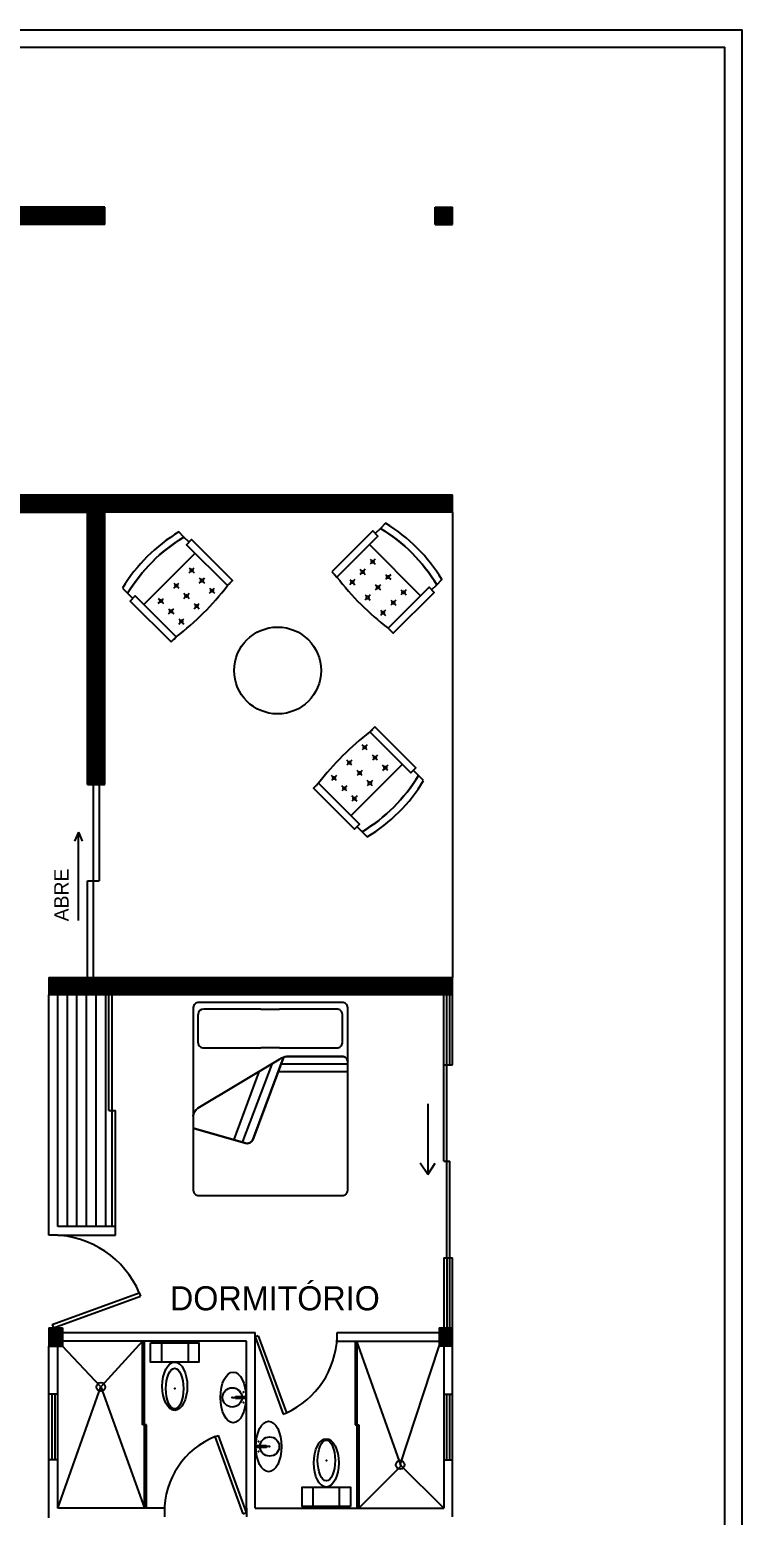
# Model space of a CAD drawing. Header units: millimetres. Extents: x 196 to 326, y -11 to 51.
# Drawn here: x 228.91 to 236.29, y 35.26 to 50.65 of the extents above; entities that cross this region are included whole.
import ezdxf

# ---------------------------------------------------------------- set-up
doc = ezdxf.new("R2010")
doc.units = ezdxf.units.MM
doc.header["$LTSCALE"] = 0.25
for name, color, linetype in [('escaleras', 8, 'Continuous'), ('mobiliario', 1, 'Continuous'), ('MOVABLE_FURNISHINGS', 7, 'Continuous'), ('puertas', 204, 'Continuous'), ('repisas mad', 111, 'Continuous'), ('ventanas cris', 2, 'Continuous')]:
    doc.layers.add(name, color=color, linetype=linetype)

# ---------------------------------------------------------------- blocks, each defined once
blk = doc.blocks.new('Cama')
for p, q in [((-0.099, 1.929), (0.094, 1.929)), ((0.094, 1.529), (-0.099, 1.529))]:
    blk.add_line(p, q)
at = {"layer": 'MOVABLE_FURNISHINGS', "color": 7, "linetype": 'Continuous'}
for p, q in [((-0.751, 1.876), (-0.751, 1.582)), ((-0.099, 1.929), (-0.691, 1.929)), ((0.686, 1.929), (0.094, 1.929)), ((0.746, 1.582), (0.746, 1.876)), ((-0.691, 1.529), (-0.099, 1.529)), ((0.094, 1.529), (0.686, 1.529))]:
    blk.add_line(p, q, dxfattribs=at)
for points in [[(-0.8, 0.82, -0.250283), (-0.751, 0.903), (0.091, 1.41, -0.060842), (0.134, 1.43, -0.086905), (0.2, 1.44), (0.741, 1.44, -0.414214), (0.8, 1.387), (0.8, 1.947, 0.414214), (0.741, 2), (-0.741, 2, 0.414214), (-0.8, 1.947)], [(0.8, 1.387, 0.414214), (0.741, 1.44), (0.2, 1.44, 0.086905), (0.134, 1.43), (-0.184, 0.577, -0.409267), (-0.26, 0.543), (-0.8, 0.697), (-0.8, 0.053, 0.414214), (-0.741, 0), (0.741, 0, 0.414214), (0.8, 0.053)], [(0.134, 1.43, 0.060842), (0.091, 1.41), (-0.751, 0.903, 0.250283), (-0.8, 0.82), (-0.8, 0.697), (-0.26, 0.543, 0.409267), (-0.184, 0.577)]]:
    blk.add_lwpolyline(points, format="xyb", close=True, dxfattribs=at)
for points in [[(-0.119, 1.28), (-0.378, 0.58)], [(0.015, 1.36), (-0.289, 0.56)], [(0.8, 1.28), (0.089, 1.28)], [(0.8, 1.36), (0.119, 1.36)]]:
    blk.add_lwpolyline(points, dxfattribs=at)
for centre, start, end in [((-0.694, 1.873), 86.9872, 176.9872), ((0.689, 1.873), 3.0128, 93.0128), ((-0.694, 1.585), 183.0128, 273.0128), ((0.689, 1.585), 266.9872, 356.9872)]:
    blk.add_arc(centre, 0.0564, start, end, dxfattribs=at)
blk = doc.blocks.new('wc2')
for p, q in [((-0.137, 0), (-0.137, -0.2)), ((0.137, 0), (0.137, -0.2))]:
    blk.add_line(p, q)
blk.add_lwpolyline([(-0.25, 0), (0.25, 0), (0.25, -0.2), (-0.25, -0.2)], close=True)
for centre, major_axis, ratio in [((0, -0.45), (0, -0.25), 0.517442), ((-0.001, -0.475), (0, -0.211), 0.429153)]:
    blk.add_ellipse(centre, major_axis=major_axis, ratio=ratio)
blk.add_point((-0.001, -0.475))
blk = doc.blocks.new('lava5')
for p, q in [((0, -0.01), (0, 0)), ((-0.01, -0.11), (-0.01, -0.01)), ((-0.01, -0.01), (0.01, -0.01)), ((0.01, -0.11), (-0.01, -0.11)), ((0, -0.142), (0, -0.01)), ((0.01, -0.01), (0.01, -0.11))]:
    blk.add_line(p, q)
blk.add_circle((0, -0.142), 0.1)
blk.add_ellipse((0, -0.132), major_axis=(-0.262, 0), ratio=0.505195)
for p in [(-0.053, -0.026), (0, -0.142), (0.053, -0.026)]:
    blk.add_point(p)
blk = doc.blocks.new('Sillon_2')
at = {"layer": 'MOVABLE_FURNISHINGS', "color": 7, "linetype": 'Continuous'}
for points in [[(0.0375, 0.75), (0.0375, 0.675, -0.1212121), (0.8625, 0.675), (0.8625, 0.75, 0.1212121)], [(0.2125, 0.375, -1), (0.2375, 0.375, -1)], [(0.4375, 0.375, -1), (0.4625, 0.375, -1)], [(0.6625, 0.375, -1), (0.6875, 0.375, -1)], [(0.2125, 0.225, -1), (0.2375, 0.225, -1)], [(0.4375, 0.225, -1), (0.4625, 0.225, -1)], [(0.6625, 0.225, -1), (0.6875, 0.225, -1)], [(0.2125, 0.075, -1), (0.2375, 0.075, -1)], [(0.4375, 0.075, -1), (0.4625, 0.075, -1)], [(0.6625, 0.075, -1), (0.6875, 0.075, -1)]]:
    blk.add_lwpolyline(points, format="xyb", close=True, dxfattribs=at)
for points in [[(0.8625, 0.6), (0.8625, 0.675, 0.1212121), (0.0375, 0.675), (0.0375, 0.6)], [(0.0375, 0), (0.075, 0, 0.0666667), (0.825, 0), (0.8625, 0)]]:
    blk.add_lwpolyline(points, format="xyb", dxfattribs=at)
for points in [[(0, 0), (0.075, 0), (0.075, 0.6), (0, 0.6)], [(0.825, 0), (0.9, 0), (0.9, 0.6), (0.825, 0.6)]]:
    blk.add_lwpolyline(points, close=True, dxfattribs=at)
for points in [[(0.075, 0.475), (0.825, 0.475)], [(0.1875, 0.375), (0.2125, 0.375)], [(0.225, 0.4125), (0.225, 0.3875)], [(0.225, 0.3625), (0.225, 0.3375)], [(0.2375, 0.375), (0.2625, 0.375)], [(0.4125, 0.375), (0.4375, 0.375)], [(0.45, 0.4125), (0.45, 0.3875)], [(0.45, 0.3625), (0.45, 0.3375)], [(0.4625, 0.375), (0.4875, 0.375)], [(0.6375, 0.375), (0.6625, 0.375)], [(0.675, 0.4125), (0.675, 0.3875)], [(0.675, 0.3625), (0.675, 0.3375)], [(0.6875, 0.375), (0.7125, 0.375)], [(0.1875, 0.225), (0.2125, 0.225)], [(0.225, 0.2625), (0.225, 0.2375)], [(0.225, 0.2125), (0.225, 0.1875)], [(0.2375, 0.225), (0.2625, 0.225)], [(0.4125, 0.225), (0.4375, 0.225)], [(0.45, 0.2625), (0.45, 0.2375)], [(0.45, 0.2125), (0.45, 0.1875)], [(0.4625, 0.225), (0.4875, 0.225)], [(0.6375, 0.225), (0.6625, 0.225)], [(0.675, 0.2625), (0.675, 0.2375)], [(0.675, 0.2125), (0.675, 0.1875)], [(0.6875, 0.225), (0.7125, 0.225)], [(0.1875, 0.075), (0.2125, 0.075)], [(0.225, 0.1125), (0.225, 0.0875)], [(0.225, 0.0625), (0.225, 0.0375)], [(0.2375, 0.075), (0.2625, 0.075)], [(0.4125, 0.075), (0.4375, 0.075)], [(0.45, 0.1125), (0.45, 0.0875)], [(0.45, 0.0625), (0.45, 0.0375)], [(0.4625, 0.075), (0.4875, 0.075)], [(0.6375, 0.075), (0.6625, 0.075)], [(0.675, 0.1125), (0.675, 0.0875)], [(0.675, 0.0625), (0.675, 0.0375)], [(0.6875, 0.075), (0.7125, 0.075)]]:
    blk.add_lwpolyline(points, dxfattribs=at)

msp = doc.modelspace()

# ---------------------------------------------------------------- linework, layer by layer
for p, q in [((216.686, 50.649), (236.286, 50.649)), ((236.286, 40.649), (236.286, 50.649)), ((226.586, 50.469), (236.106, 50.469)), ((236.106, 40.649), (236.106, 50.469)), ((229.506, 48.809), (226.406, 48.809)), ((229.686, 48.809), (229.506, 48.809)), ((229.686, 48.629), (229.686, 48.809)), ((233.106, 48.809), (233.286, 48.809)), ((233.106, 48.629), (233.106, 48.809)), ((233.286, 48.629), (233.286, 48.809)), ((229.506, 48.629), (226.406, 48.629)), ((229.686, 48.629), (229.506, 48.629)), ((233.106, 48.629), (233.286, 48.629)), ((228.006, 45.829), (233.286, 45.829)), ((233.286, 45.649), (233.286, 45.829)), ((227.306, 45.649), (229.506, 45.649)), ((229.506, 42.829), (229.506, 45.649)), ((229.686, 42.829), (229.686, 45.649)), ((233.286, 45.649), (229.686, 45.649)), ((233.286, 45.649), (233.286, 40.829)), ((229.506, 42.829), (229.686, 42.829)), ((229.106, 40.829), (233.106, 40.829)), ((229.106, 40.829), (229.106, 40.649)), ((233.106, 40.829), (233.286, 40.829)), ((233.286, 39.924), (233.286, 40.829)), ((229.106, 38.159), (229.106, 40.649)), ((233.286, 40.649), (229.106, 40.649)), ((229.196, 38.249), (229.196, 40.649)), ((233.196, 39.924), (233.196, 40.649)), ((236.106, 30.829), (236.106, 40.649)), ((236.286, 30.649), (236.286, 40.649)), ((233.196, 39.924), (233.286, 39.924)), ((233.196, 38.924), (233.256, 38.924)), ((229.796, 38.249), (229.196, 38.249)), ((229.796, 38.159), (229.796, 38.249)), ((229.196, 38.159), (229.106, 38.159)), ((229.196, 38.159), (229.796, 38.159)), ((233.196, 37.924), (233.286, 37.924)), ((233.196, 37.924), (233.196, 37.199)), ((233.286, 37.199), (233.286, 37.924)), ((229.106, 37.199), (229.246, 37.199)), ((229.106, 37.199), (229.106, 37.009)), ((229.246, 37.199), (229.246, 37.009)), ((229.246, 37.149), (231.241, 37.149)), ((231.241, 37.059), (231.241, 37.149)), ((232.091, 37.059), (232.091, 37.149)), ((232.091, 37.149), (233.146, 37.149)), ((233.146, 37.199), (233.286, 37.199)), ((233.146, 37.199), (233.146, 37.009)), ((233.286, 35.239), (233.286, 37.199)), ((229.106, 37.009), (229.246, 37.009)), ((229.106, 35.329), (229.106, 37.009)), ((229.196, 35.329), (229.196, 37.009)), ((231.151, 37.059), (229.246, 37.059)), ((229.643, 36.585), (229.246, 37.009)), ((230.076, 37.059), (229.643, 36.585)), ((230.076, 36.194), (230.076, 37.059)), ((230.096, 35.329), (230.096, 37.059)), ((231.151, 35.329), (231.151, 37.059)), ((231.241, 35.329), (231.241, 37.059)), ((232.091, 37.059), (233.146, 37.059)), ((232.276, 37.059), (232.276, 36.194)), ((232.296, 37.059), (232.296, 35.329)), ((232.753, 35.769), (232.296, 37.059)), ((232.744, 35.778), (233.146, 37.009)), ((233.146, 37.01), (233.286, 37.009)), ((233.196, 37.009), (233.196, 35.329)), ((229.196, 36.509), (229.106, 36.509)), ((229.136, 36.509), (229.136, 35.829)), ((229.166, 36.509), (229.166, 35.829)), ((229.196, 35.329), (229.643, 36.585)), ((229.643, 36.585), (230.096, 35.329)), ((233.196, 36.509), (233.286, 36.509)), ((230.116, 36.194), (230.076, 36.194)), ((230.116, 35.329), (230.116, 36.194)), ((232.276, 36.194), (232.316, 36.194)), ((232.316, 36.194), (232.316, 35.329)), ((229.196, 35.829), (229.106, 35.829)), ((232.316, 35.329), (232.753, 35.769)), ((233.196, 35.329), (232.744, 35.778)), ((233.196, 35.829), (233.286, 35.829)), ((229.106, 35.229), (229.106, 35.329)), ((230.301, 35.329), (229.196, 35.329)), ((230.301, 35.329), (230.301, 35.239)), ((231.151, 35.329), (231.151, 35.239)), ((231.241, 35.329), (233.196, 35.329))]:
    msp.add_line(p, q)
at = {"color": 251}
for points, const_width in [([(229.506, 48.719), (226.226, 48.719)], 0.18), ([(229.506, 48.719), (229.686, 48.719)], 0.18), ([(233.106, 48.719), (233.286, 48.719)], 0.18), ([(227.306, 45.739), (233.286, 45.739)], 0.18), ([(229.596, 45.649), (229.596, 42.829)], 0.18), ([(229.106, 40.739), (233.286, 40.739)], 0.18), ([(229.176, 37.009), (229.176, 37.199)], 0.14), ([(233.216, 37.009), (233.216, 37.199)], 0.14)]:
    msp.add_lwpolyline(points, dxfattribs=dict(at, const_width=const_width))
at = {"const_width": 0.14}
msp.add_lwpolyline([(233.216, 37.009), (233.216, 37.009)], dxfattribs=at)
for centre, radius in [((231.474, 44.009), 0.45), ((229.643, 36.585), 0.045), ((232.744, 35.778), 0.045)]:
    msp.add_circle(centre, radius)
at = {"layer": 'escaleras'}
for p, q in [((229.411, 42.333), (229.371, 42.242)), ((229.411, 41.419), (229.411, 42.333)), ((229.411, 42.333), (229.448, 42.242)), ((233.028, 39.52), (233.028, 38.785)), ((233.028, 38.785), (232.951, 38.904)), ((233.028, 38.785), (233.107, 38.904))]:
    msp.add_line(p, q, dxfattribs=at)
at = {"layer": 'puertas'}
for p, q in [((229.566, 40.829), (229.566, 42.829)), ((229.626, 42.829), (229.626, 41.829)), ((229.506, 40.829), (229.506, 41.829)), ((229.506, 41.829), (229.626, 41.829)), ((229.139, 37.232), (230.041, 37.56)), ((230.041, 37.56), (230.053, 37.527)), ((229.151, 37.199), (230.053, 37.527)), ((229.139, 37.232), (229.151, 37.199)), ((231.274, 37.116), (231.241, 37.104)), ((231.241, 37.104), (231.532, 36.305)), ((231.274, 37.116), (231.565, 36.317)), ((231.532, 36.305), (231.565, 36.317)), ((230.828, 36.071), (230.861, 36.083)), ((231.118, 35.272), (230.828, 36.071)), ((231.151, 35.284), (230.861, 36.083)), ((231.118, 35.272), (231.151, 35.284))]:
    msp.add_line(p, q, dxfattribs=at)
for centre, radius, start, end in [((229.136, 37.175), 0.984, 23.0524, 89.0921), ((231.192, 37.136), 0.899, 294.4605, 357.9698), ((231.139, 35.293), 0.838, 111.82, 180.6104)]:
    msp.add_arc(centre, radius, start, end, dxfattribs=at)
at = {"layer": 'repisas mad'}
for p, q in [((229.296, 38.249), (229.296, 40.649)), ((229.396, 38.249), (229.396, 40.649)), ((229.496, 38.249), (229.496, 40.649)), ((229.596, 38.249), (229.596, 40.649)), ((229.696, 38.249), (229.696, 40.649)), ((229.726, 39.449), (229.726, 40.649)), ((229.761, 38.249), (229.761, 40.649)), ((229.726, 39.449), (229.796, 39.449)), ((229.796, 38.249), (229.796, 39.449))]:
    msp.add_line(p, q, dxfattribs=at)
at = {"layer": 'ventanas cris'}
for p, q in [((233.226, 37.924), (233.226, 40.649)), ((233.256, 39.924), (233.256, 40.649)), ((233.196, 38.924), (233.196, 39.924)), ((233.256, 37.199), (233.256, 38.924)), ((233.226, 37.924), (233.226, 37.199)), ((233.226, 35.829), (233.226, 36.509)), ((233.256, 35.829), (233.256, 36.509))]:
    msp.add_line(p, q, dxfattribs=at)

# ---------------------------------------------------------------- block references
for p, rotation in [((232.035, 45.031), 315), ((230.371, 44.305), 45), ((232.482, 43.425), 225)]:
    msp.add_blockref('Sillon_2', p, dxfattribs=dict(rotation=rotation))
at = {"layer": 'mobiliario'}
for name, p in [('Cama', (231.4, 38.57)), ('wc2', (230.409, 37.043))]:
    msp.add_blockref(name, p, dxfattribs=at)
for name, p, rotation in [('lava5', (231.146, 36.477), 270), ('lava5', (231.249, 35.968), 90), ('wc2', (231.978, 35.348), 180)]:
    msp.add_blockref(name, p, dxfattribs=dict(at, rotation=rotation))

# ---------------------------------------------------------------- texts
msp.add_text('DORMITÓRIO', height=0.25).set_placement((230.359, 37.379))
at = {"layer": 'escaleras', "insert": (229.16, 41.41), "char_height": 0.15, "width": 0.7777, "attachment_point": 1, "rotation": 90}
msp.add_mtext('{\\fBankGothic Md BT|b0|i0|c0|p34;ABRE}', dxfattribs=at)

doc.saveas('drawing.dxf')
